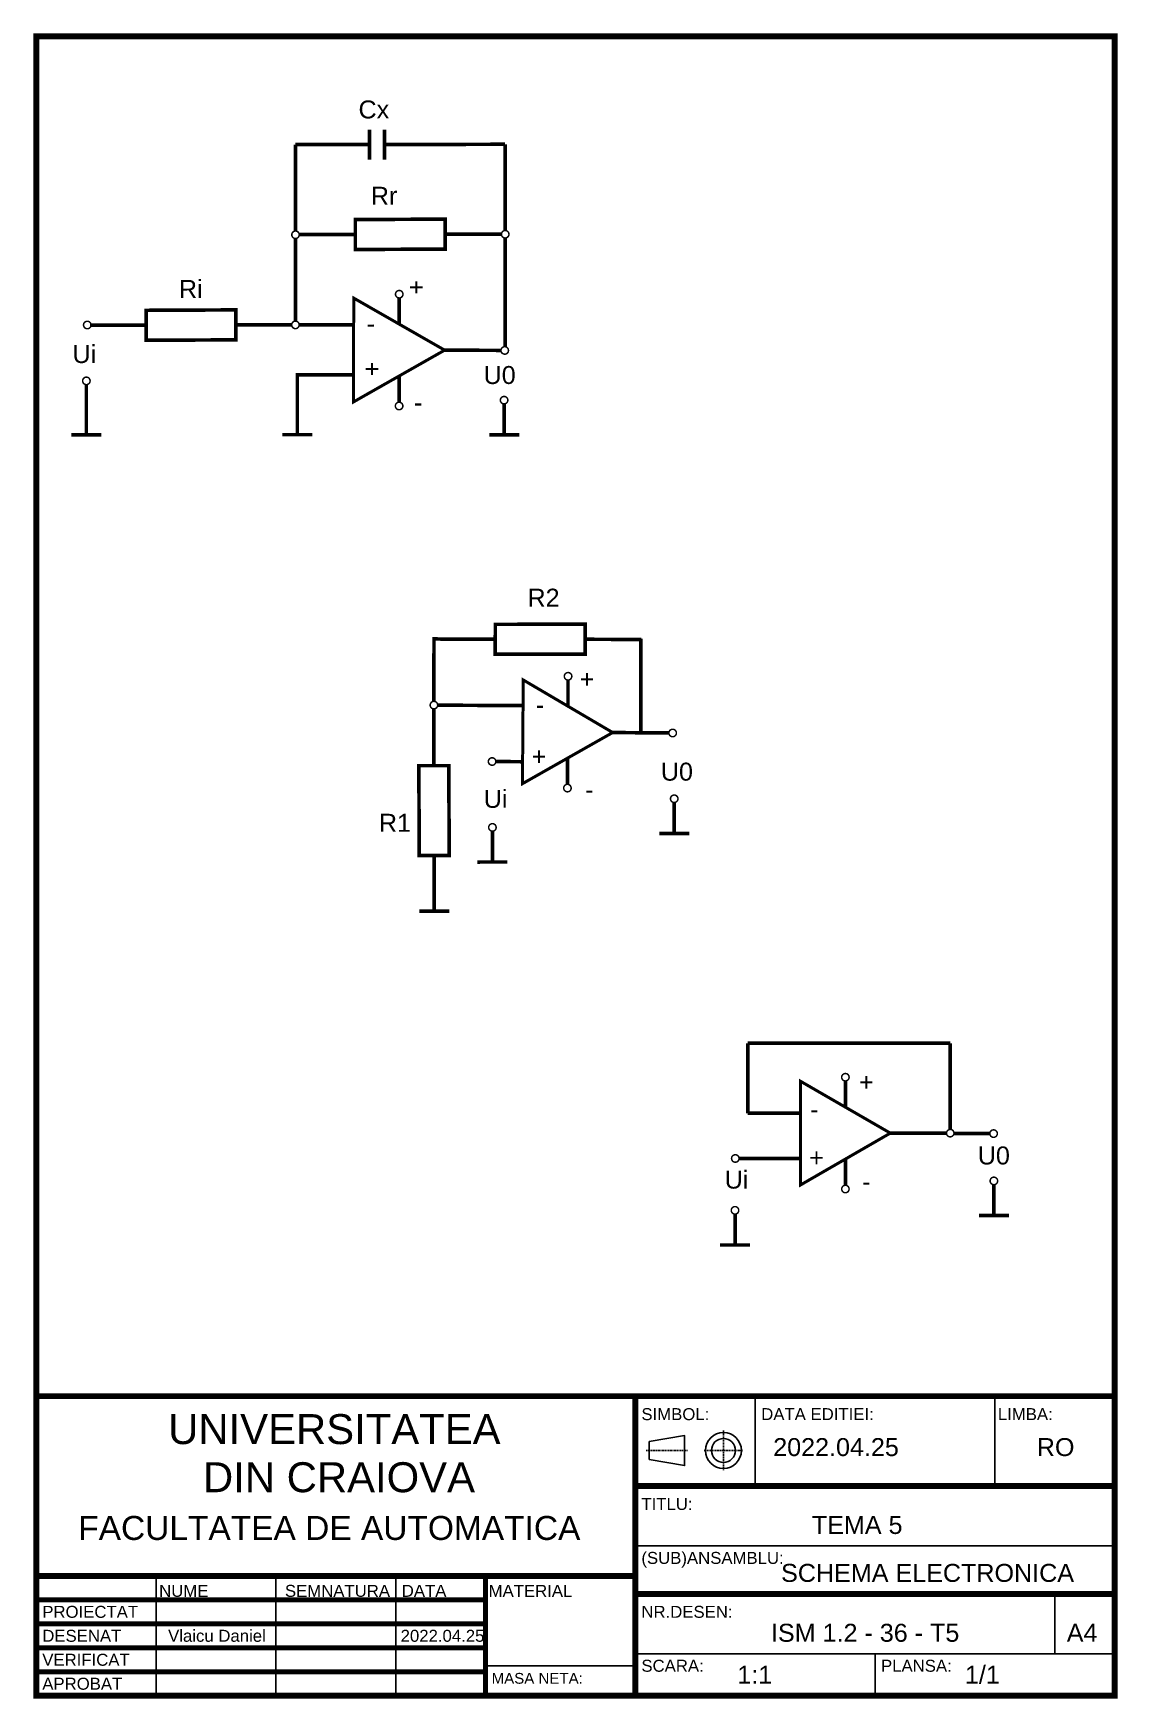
# Model space of a CAD drawing. Header units: millimetres. Extents: x 20 to 200, y 10 to 288.
import ezdxf

# ---------------------------------------------------------------- set-up
doc = ezdxf.new("R2010")
doc.units = ezdxf.units.MM
doc.header["$LTSCALE"] = 0.3
doc.linetypes.add('ACAD_ISO04W100', pattern=[30, 24, -3, 0, -3])
doc.styles.add('style1', font='arial.ttf')

# ---------------------------------------------------------------- blocks, each defined once
blk = doc.blocks.new('componente electronice')
at = {"const_width": 0.6}
for points in [[(0, 0), (0, 9.38)], [(-2.43, -15), (2.57, -15), (2.5, 0), (-2.5, 0), (-2.43, -15)], [(0.07, -15), (0.07, -24.37)]]:
    blk.add_lwpolyline(points, dxfattribs=at)
blk = doc.blocks.new('componente electronice 6')
at = {"const_width": 0.25}
for points in [[(3.72, 29.88, 1), (4.97, 29.88, 1)], [(-5.62, 20.09, 1), (-4.37, 20.09, 1)], [(-9.33, 8.11, 1), (-9.33, 6.86, 1)], [(9.33, 8.15, 1), (9.33, 6.9, 1)], [(0, -9.38, 1), (0, -10.63, 1)]]:
    blk.add_lwpolyline(points, format="xyb", close=True, dxfattribs=at)
at = {"const_width": 0.6}
for points in [[(4.38, 14.81), (4.34, 29.26)], [(-4.99, 15.09), (-4.99, 19.47)], [(-4.33, 7.5), (-8.71, 7.49)], [(4.33, 7.5), (8.71, 7.53)], [(0, -9.38), (0, 0)]]:
    blk.add_lwpolyline(points, dxfattribs=at)
at = {"const_width": 0.5}
blk.add_lwpolyline([(0, 0), (8.66, 15), (-8.66, 15)], close=True, dxfattribs=at)
blk = doc.blocks.new('componenta lectronica 8')
at = {"const_width": 0.5}
blk.add_lwpolyline([(-15.21, -8.64), (0, 0), (-15.18, 8.69)], close=True, dxfattribs=at)
at = {"const_width": 0.25}
for points in [[(-8.21, 9.34, 1), (-6.96, 9.34, 1)], [(-8.23, -9.32, 1), (-6.98, -9.32, 1)]]:
    blk.add_lwpolyline(points, format="xyb", close=True, dxfattribs=at)
at = {"const_width": 0.6}
for points in [[(-7.59, 4.34), (-7.59, 8.72)], [(-24.29, 4.22), (-15.18, 4.21)], [(9.39, -0.04), (0.02, 0)], [(-15.36, -4.11), (-24.59, -4.11), (-24.59, -14.11), (-22.09, -14.11)], [(-7.6, -4.32), (-7.6, -8.69)], [(-24.59, -14.11), (-27.09, -14.11)]]:
    blk.add_lwpolyline(points, dxfattribs=at)
blk = doc.blocks.new('componenta lectronica 9')
at = {"const_width": 0.5}
blk.add_lwpolyline([(0, 0), (-15, 8.66), (-15, -8.66)], close=True, dxfattribs=at)
at = {"const_width": 0.25}
for points in [[(-8.12, 9.33, 1), (-6.88, 9.33, 1)], [(9.38, 0, 1), (10.62, 0, 1)], [(-26.5, -4.23, 1), (-25.25, -4.23, 1)], [(-8.12, -9.33, 1), (-6.88, -9.33, 1)]]:
    blk.add_lwpolyline(points, format="xyb", close=True, dxfattribs=at)
at = {"const_width": 0.6}
for points in [[(-7.5, 4.33), (-7.5, 8.71)], [(-14.79, 3.32), (-23.79, 3.32)], [(9.38, 0), (0, 0)], [(-14.87, -4.23), (-25.25, -4.23)], [(-7.5, -4.33), (-7.5, -8.71)]]:
    blk.add_lwpolyline(points, dxfattribs=at)
blk = doc.blocks.new('simbol 1')
at = {"linetype": 'ACAD_ISO04W100', "ltscale": 0.03}
blk.add_line((-3.45, 0), (3.45, 0), dxfattribs=at)
blk.add_lwpolyline([(-2.94, -1.5), (-2.94, 1.5), (2.96, 2.5), (2.96, -2.5)], close=True)
blk = doc.blocks.new('simbol 2')
at = {"linetype": 'ACAD_ISO04W100', "ltscale": 0.03}
for p, q in [((-0.01, 3.34), (-0.01, -3.34)), ((-3.24, 0), (3.24, 0))]:
    blk.add_line(p, q, dxfattribs=at)
at = {"linetype": 'Continuous', "ltscale": 0.03}
for radius in [3, 2]:
    blk.add_circle((-0.01, 0.02), radius, dxfattribs=at)

msp = doc.modelspace()

# ---------------------------------------------------------------- linework, layer by layer
for p, q in [((140, 60), (140, 45)), ((180, 60), (180, 45)), ((120, 35), (200, 35)), ((40, 10), (40, 30)), ((60, 10), (60, 30)), ((80, 10), (80, 30)), ((190, 17), (190, 27)), ((120, 17), (200, 17)), ((160, 17), (160, 10)), ((95, 15), (120, 15))]:
    msp.add_line(p, q)
at = {"lineweight": 70}
for p, q in [((95, 10), (95, 30)), ((20, 26), (95, 26)), ((20, 22), (95, 22)), ((20, 18), (95, 18)), ((20, 14), (95, 14))]:
    msp.add_line(p, q, dxfattribs=at)
at = {"const_width": 1}
for points in [[(20, 10), (200, 10), (200, 287), (20, 287)], [(20, 60), (120, 60), (120, 10), (20, 10)], [(120, 60), (200, 60), (200, 10), (120, 10)], [(120, 45), (200, 45), (200, 27), (120, 27)], [(20, 30), (120, 30), (120, 10), (20, 10)]]:
    msp.add_lwpolyline(points, close=True, dxfattribs=at)
at = {"const_width": 0.6}
for points in [[(75.6, 268.92), (75.6, 271.42)], [(78.11, 268.92), (78.11, 271.42)], [(63.25, 254.54), (63.25, 268.92)], [(63.25, 268.92), (75.6, 268.92)], [(75.6, 268.92), (75.6, 266.42)], [(98.25, 268.98), (78.1, 268.92)], [(78.11, 268.92), (78.11, 266.42)], [(98.25, 254.61), (98.25, 268.98)], [(63.25, 253.29), (63.25, 239.47)], [(98.25, 253.36), (98.25, 235.1)], [(28.35, 220.48), (28.35, 228.86)], [(98.1, 220.48), (98.09, 225.63)], [(28.35, 220.48), (25.85, 220.48)], [(28.35, 220.48), (30.85, 220.48)], [(98.1, 220.48), (95.6, 220.48)], [(98.1, 220.48), (100.6, 220.49)], [(86.36, 175.98), (86.38, 186.42), (87.24, 186.39)], [(120.91, 170.78), (120.9, 186.46)], [(126.49, 153.94), (126.48, 159.09)], [(96.14, 149.17), (96.13, 154.32)], [(126.49, 153.94), (123.99, 153.94)], [(126.49, 153.94), (128.99, 153.94)], [(96.14, 149.17), (93.64, 149.16)], [(96.14, 149.17), (98.64, 149.17)], [(86.42, 140.98), (83.92, 140.98)], [(86.42, 140.98), (88.92, 140.98)], [(172.55, 118.91), (138.76, 118.91)], [(138.76, 107.23), (138.76, 118.91)], [(172.55, 104.53), (172.55, 118.91)], [(173.04, 103.86), (179.16, 103.83)], [(179.84, 90.16), (179.83, 95.31)], [(136.64, 85.24), (136.63, 90.39)], [(179.84, 90.16), (177.34, 90.16)], [(179.84, 90.16), (182.34, 90.16)], [(136.64, 85.24), (134.14, 85.24)], [(136.64, 85.24), (139.14, 85.24)]]:
    msp.add_lwpolyline(points, dxfattribs=at)
at = {"const_width": 0.25}
for points in [[(62.64, 253.87, 1), (63.89, 253.87, 1)], [(97.64, 253.96, 1), (98.89, 253.96, 1)], [(27.88, 238.81, 1), (29.13, 238.81, 1)], [(62.63, 238.83, 1), (63.88, 238.83, 1)], [(98.81, 234.57, 1), (97.56, 234.56, 1)], [(27.73, 229.48, 1), (28.98, 229.48, 1)], [(97.46, 226.26, 1), (98.71, 226.26, 1)], [(125.85, 159.72, 1), (127.1, 159.72, 1)], [(95.51, 154.94, 1), (96.76, 154.94, 1)], [(179.16, 103.83, 1), (180.41, 103.83, 1)], [(179.21, 95.93, 1), (180.46, 95.93, 1)], [(136, 91.02, 1), (137.25, 91.02, 1)]]:
    msp.add_lwpolyline(points, format="xyb", close=True, dxfattribs=at)
for points in [[(20, 10), (200, 10), (200, 60), (20, 60), (20, 10)], [(120, 10), (120, 60)], [(200, 45), (120, 45)], [(20, 30), (120, 30)], [(200, 27), (120, 27)]]:
    msp.add_lwpolyline(points)

# ---------------------------------------------------------------- block references
for name, p, rotation in [('componente electronice', (88.25, 253.98), 269.9999999999998), ('componente electronice', (38.32, 238.76), 90.00000000000001), ('componente electronice', (111.61, 186.35, 4), 269.7473218650134), ('componente electronice 6', (116.21, 170.78), 89.55512711508504)]:
    msp.add_blockref(name, p, dxfattribs=dict(rotation=rotation))
for name, p in [('componenta lectronica 8', (88.16, 234.61)), ('componente electronice', (86.35, 165.25)), ('componenta lectronica 9', (162.55, 103.91)), ('simbol 1', (125.26, 50.92)), ('simbol 2', (134.7, 50.92))]:
    msp.add_blockref(name, p)

# ---------------------------------------------------------------- texts
at = {"style": 'style1'}
for s, height, p in [('Cx', 3, (73.78, 273.29)), ('Rr', 3, (75.84, 258.88)), ('U0', 3, (94.66, 228.96)), ('-', 3, (83.04, 224.38)), ('R2', 3, (101.99, 191.79)), ('+', 3, (110.7, 178.22)), ('-', 3, (103.38, 173.91)), ('+', 3, (102.69, 165.29)), ('U0', 3, (124.25, 162.75)), ('Ui', 3, (94.68, 158.21)), ('-', 3, (111.62, 159.75)), ('R1', 3, (77.19, 154.21)), ('+', 3, (157.33, 110.93)), ('-', 3, (149.18, 106.4)), ('+', 3, (149.01, 98.34)), ('U0', 3, (177.15, 98.68)), ('Ui', 3, (134.9, 94.65)), ('-', 3, (157.83, 94.31)), ('UNIVERSITATEA', 5, (42, 52)), ('SIMBOL:', 2, (121, 56)), ('DATA EDITIEI:', 2, (141, 56)), ('LIMBA:', 2, (180.5, 56)), ('2022.04.25', 3, (143, 50)), ('RO', 3, (187, 50)), ('   DIN CRAIOVA', 5, (42, 43.97)), ('TITLU:', 2, (121, 41)), ('FACULTATEA DE AUTOMATICA', 4, (27, 36)), ('                     TEMA 5', 3, (125, 37)), ('(SUB)ANSAMBLU:', 2, (121, 32)), ('        SCHEMA ELECTRONICA', 3, (135, 29)), ('NUME', 2, (40.5, 26.5)), ('SEMNATURA', 2, (61.5, 26.5)), ('DATA', 2, (81, 26.5)), ('MATERIAL', 2, (95.5, 26.5)), ('PROIECTAT', 2, (21, 23)), ('NR.DESEN:', 2, (121, 23)), ('DESENAT', 2, (21, 19)), ('Vlaicu Daniel                             2022.04.25', 2, (42, 19)), ('                ISM 1.2 - 36 - T5', 3, (124, 19)), ('A4', 3, (192, 19)), ('VERIFICAT', 2, (21, 15)), ('SCARA:', 2, (121, 14)), ('1:1', 3, (137, 12)), ('PLANSA:', 2, (161, 14)), ('1/1', 3, (175, 12)), ('APROBAT', 2, (21, 11)), ('MASA NETA:', 1.8, (96, 12))]:
    msp.add_text(s, height=height, dxfattribs=at).set_placement(p)
for s, rotation, p in [('Ri', 0.5116, (43.82, 243.31)), ('+', 90, (84.88, 243.88)), ('-', 1.633, (75.18, 237.53)), ('Ui', 0.0173, (26.04, 232.46)), ('+', 90, (77.47, 230.24))]:
    msp.add_text(s, height=3, rotation=rotation, dxfattribs=at).set_placement(p)

doc.saveas('drawing.dxf')
